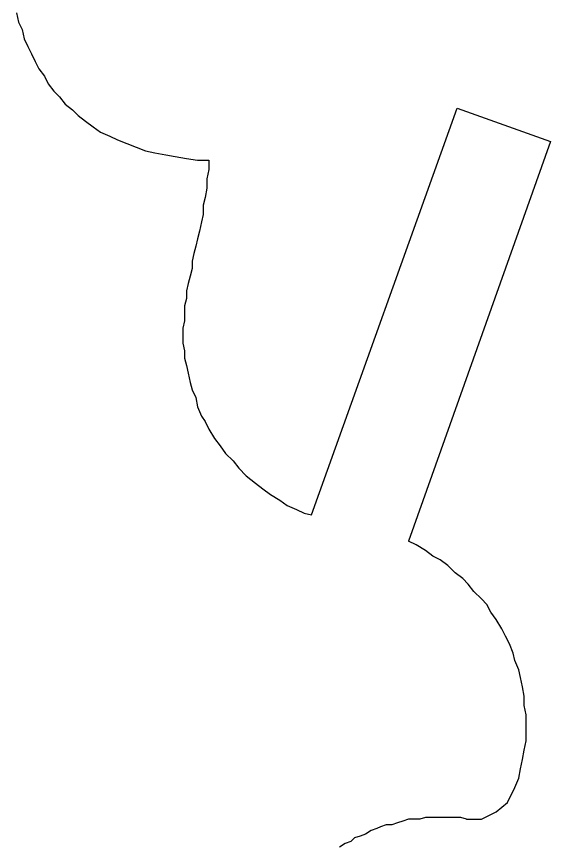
# Model space of a CAD drawing. Extents: x -1063 to 1100, y -467 to 441.
# Drawn here: x 609.5 to 657.1, y 90.3 to 164.2 of the extents above; entities that cross this region are included whole.
import ezdxf

# ---------------------------------------------------------------- set-up
doc = ezdxf.new("R2010")
doc.units = 0
doc.layers.add('P', color=250, linetype='CONTINUOUS')

msp = doc.modelspace()

# ---------------------------------------------------------------- linework, layer by layer
at = {"layer": 'P', "color": 0, "linetype": 'CONTINUOUS'}
for points in [[(609.465, 164.583), (609.632, 163.749), (609.965, 163.083), (610.132, 162.249), (610.465, 161.583), (610.798, 160.916), (611.132, 160.249), (611.465, 159.583), (611.965, 158.916), (612.298, 158.249), (612.798, 157.583), (613.298, 157.083), (613.798, 156.416), (614.465, 155.916), (614.965, 155.416), (615.632, 154.916), (616.298, 154.416), (616.965, 153.916), (617.798, 153.583), (618.465, 153.249), (619.298, 152.916), (620.132, 152.583), (620.965, 152.249), (621.798, 152.083), (622.798, 151.916), (623.632, 151.749), (624.632, 151.583), (625.632, 151.416), (626.632, 151.416), (626.632, 150.583), (626.465, 149.749), (626.465, 148.916), (626.298, 148.083), (626.132, 147.416), (626.132, 146.583), (625.965, 145.916), (625.798, 145.083), (625.632, 144.416), (625.465, 143.749), (625.298, 143.083), (625.132, 142.416), (625.132, 141.749), (624.965, 141.083), (624.798, 140.416), (624.632, 139.749), (624.632, 139.083), (624.465, 138.416), (624.465, 137.749), (624.465, 137.083), (624.298, 136.416), (624.298, 135.749), (624.298, 135.083), (624.465, 134.416), (624.465, 133.749), (624.632, 133.083), (624.798, 132.416), (624.965, 131.583), (625.132, 130.916), (625.465, 130.249), (625.632, 129.416), (625.965, 128.583), (626.298, 128.083), (626.632, 127.416), (627.132, 126.583), (627.632, 125.916), (628.132, 125.249), (628.798, 124.583), (629.298, 123.916), (629.965, 123.249), (630.798, 122.583), (631.465, 122.083), (632.132, 121.583), (632.965, 121.083), (633.632, 120.583), (634.465, 120.249), (635.132, 119.916), (635.798, 119.749), (648.798, 156.083), (657.132, 153.083)], [(657.132, 153.083), (644.465, 117.416)], [(653.965, 95.416), (654.298, 96.249), (654.465, 97.083), (654.632, 97.916), (654.798, 98.749), (654.965, 99.583), (654.965, 100.416), (654.965, 101.249), (654.965, 101.916), (654.798, 102.749), (654.798, 103.583), (654.632, 104.416), (654.465, 105.249), (654.298, 105.916), (653.965, 106.749), (653.798, 107.416), (653.465, 108.249), (653.132, 108.916), (652.798, 109.583), (652.298, 110.416), (651.798, 111.083), (651.465, 111.749), (650.965, 112.249), (650.298, 112.916), (649.798, 113.583), (649.298, 114.083), (648.632, 114.583), (647.965, 115.249), (647.298, 115.749), (646.632, 116.083), (645.965, 116.583), (645.132, 117.083), (644.465, 117.416)], [(649.632, 92.583), (650.965, 92.583), (652.298, 93.249), (653.298, 94.083), (653.965, 95.416)], [(649.632, 92.583), (649.132, 92.749), (648.632, 92.749), (647.965, 92.749), (647.465, 92.749), (646.965, 92.749), (646.465, 92.749), (645.965, 92.749), (645.465, 92.583), (644.965, 92.583), (644.465, 92.583), (643.965, 92.416), (643.465, 92.249), (642.965, 92.083), (642.465, 92.083), (641.965, 91.916), (641.632, 91.749), (641.132, 91.583), (640.632, 91.249), (640.132, 91.083), (639.632, 90.916), (639.298, 90.583), (638.798, 90.416), (638.298, 90.083)]]:
    msp.add_lwpolyline(points, dxfattribs=at)

doc.saveas('drawing.dxf')
